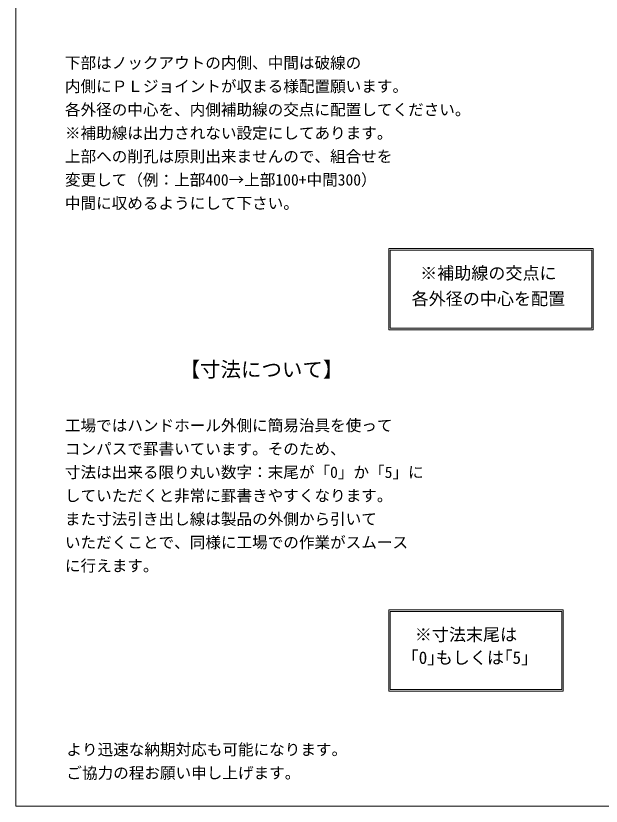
# Model space of a CAD drawing. Units: millimetres, scale not verified. Extents: x -9756 to 9756, y -4836 to 4275.
# Drawn here: x -9756 to -5895, y -4275 to 938 of the extents above; entities that cross this region are included whole.
import ezdxf
from ezdxf.enums import TextEntityAlignment as Align

# ---------------------------------------------------------------- set-up
doc = ezdxf.new("R2010")
doc.units = ezdxf.units.MM
doc.header["$LTSCALE"] = 20
for name, color, linetype, lineweight in [('0-2_waku', 7, 'Continuous', 18), ('0-8_uchigawa', 6, 'Continuous', 18), ('0-D_文字１', 7, 'Continuous', 18)]:
    doc.layers.add(name, color=color, linetype=linetype, lineweight=lineweight)
doc.styles.add('ＭＳ ゴシック', font='')
doc.styles.get('ＭＳ ゴシック').set_extended_font_data('MS Gothic')

msp = doc.modelspace()

# ---------------------------------------------------------------- linework, layer by layer
at = {"layer": '0-2_waku'}
for p, q in [((-9755.59, 4274.88), (-9755.59, -4275.12)), ((-9755.59, -4275.12), (-3684.39, -4275.12))]:
    msp.add_line(p, q, dxfattribs=at)
at = {"layer": '0-8_uchigawa'}
for p, q in [((-7296.29, -1132.63), (-7296.29, -596.93)), ((-7296.29, -596.93), (-5947.14, -596.93)), ((-7286.37, -1122.71), (-7286.37, -606.85)), ((-7286.37, -606.85), (-5957.06, -606.85)), ((-5957.06, -1122.71), (-5957.06, -606.85)), ((-5947.14, -1132.63), (-5947.14, -596.93)), ((-7296.29, -1132.63), (-5947.14, -1132.63)), ((-7286.37, -1122.71), (-5957.06, -1122.71)), ((-7296.29, -2980.22), (-6145.54, -2980.22)), ((-7296.29, -3515.91), (-7296.29, -2980.22)), ((-7286.37, -2990.14), (-6155.46, -2990.14)), ((-7286.37, -3505.99), (-7286.37, -2990.14)), ((-6155.46, -3505.99), (-6155.46, -2990.14)), ((-6145.54, -3515.91), (-6145.54, -2980.22)), ((-7296.29, -3515.91), (-6145.54, -3515.91)), ((-7286.37, -3505.99), (-6155.46, -3505.99))]:
    msp.add_line(p, q, dxfattribs=at)

# ---------------------------------------------------------------- texts
at = {"layer": '0-D_文字１', "style": 'ＭＳ ゴシック'}
for s, height, p in [('下部はノックアウトの内側、中間は破線の', 75.41, (-9431.59, 567.63)), ('内側にＰＬジョイントが収まる様配置願います。', 75.41, (-9431.59, 413.35)), ('各外径の中心を、内側補助線の交点に配置してください。', 75.41, (-9431.59, 259.07)), ('※補助線は出力されない設定にしてあります。', 75.41, (-9431.59, 104.79)), ('上部への削孔は原則出来ませんので、組合せを', 75.41, (-9431.59, -49.49)), ('変更して（例：上部400→上部100+中間300）', 75.41, (-9431.59, -203.77)), ('中間に収めるようにして下さい。', 75.41, (-9431.59, -358.05)), (' ※補助線の交点に', 82.47, (-7145.38, -825.02)), ('各外径の中心を配置', 82.47, (-7145.38, -993.76)), ('【寸法について】', 98.97, (-8675.58, -1473.56)), ('工場ではハンドホール外側に簡易治具を使って', 75.41, (-9431.59, -1824.01)), ('コンパスで罫書いています。そのため、', 75.41, (-9431.59, -1978.29)), ('寸法は出来る限り丸い数字：末尾が「0」か「5」に', 75.41, (-9431.59, -2132.57)), ('していただくと非常に罫書きやすくなります。', 75.41, (-9431.59, -2286.85)), ('また寸法引き出し線は製品の外側から引いて', 75.41, (-9431.59, -2441.13)), ('いただくことで、同様に工場での作業がスムース', 75.41, (-9431.59, -2595.41)), ('に行えます。', 75.41, (-9431.59, -2749.69)), ('※寸法末尾は', 82.47, (-7124.33, -3209.26)), ('「0｣もしくは｢5｣', 82.47, (-7210.88, -3361.29)), ('より迅速な納期対応も可能になります。\u3000', 75.41, (-9421.98, -3961.74)), ('ご協力の程お願い申し上げます。', 75.41, (-9421.98, -4116.02))]:
    msp.add_text(s, height=height, dxfattribs=at).set_placement(p, align=Align.BOTTOM_LEFT)

doc.saveas('drawing.dxf')
